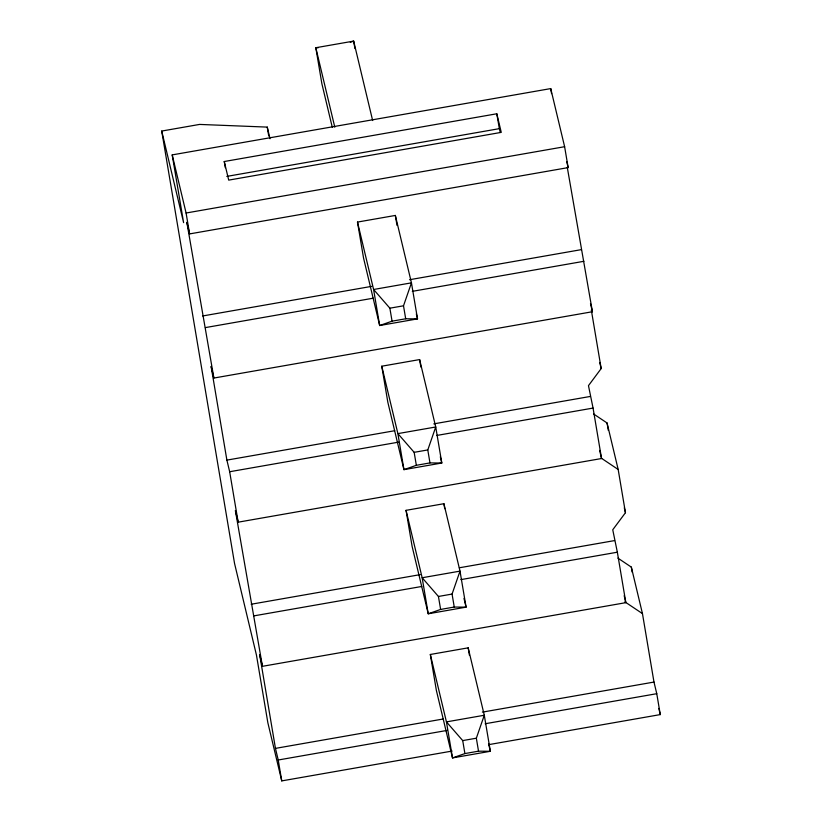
<?xml version="1.0" encoding="UTF-8"?>
<svg xmlns="http://www.w3.org/2000/svg" width="822" height="822" viewBox="0 0 822 822"><rect width="100%" height="100%" fill="white"/><g stroke="black" fill="none" stroke-linecap="round" stroke-linejoin="round"><path stroke-width="1.23" d="M416.333 313.891L417.525 318.885L405.688 318.782L403.51 305.805L411.452 282.85L395.341 215.446L357.488 222.074L363.56 258.108L379.672 325.522L417.525 318.885L411.452 282.85L373.599 289.488L357.488 222.074M440.315 456.775L441.804 463.022L429.968 462.909L427.789 449.942L435.732 426.988L419.621 359.574L381.768 366.211L387.83 402.235L403.951 469.65L441.804 463.022L435.732 426.988L397.879 433.615L381.768 366.211M463.988 598.416L466.084 607.16L454.247 607.047L452.069 594.07L460.012 571.126L443.901 503.711L406.047 510.339L412.11 546.373L428.231 613.787L466.084 607.16L460.012 571.126L422.159 577.753L406.047 510.339M488.566 743.797L490.364 751.287L478.527 751.174L476.339 738.207L484.292 715.253L468.18 647.839L430.327 654.476L436.39 690.511L452.511 757.915L490.364 751.287L484.292 715.253L446.438 721.891L430.327 654.476M591.326 310.069L601.18 368.575L588.47 385.641L593.063 408.072L601.56 458.522L238.164 522.176L235.39 510.554L262.444 666.313L625.84 602.66L617.343 552.209L612.75 529.779L625.46 512.712L618.175 469.475L607.057 422.981L593.628 413.99M350.285 42.292L353.666 41.1L372.654 120.546M392.063 321.166L379.672 325.522L373.599 289.488L389.875 308.188L392.063 321.166L405.688 318.782M416.343 465.303L403.951 469.65L397.879 433.615L414.154 452.326L416.343 465.303L429.968 462.909M440.623 609.431L428.231 613.787L422.159 577.753L438.434 596.464L440.623 609.431L454.247 607.047M464.903 753.569L452.511 757.915L446.438 721.891L462.714 740.591L464.903 753.569L478.527 751.174M452.09 751.061L281.751 780.9L267.859 722.785L256.443 655.042L234.547 563.45L161.718 131.058L199.571 124.42L267.253 127.102L270.027 138.723M161.718 131.058L183.604 222.639L172.199 154.896L550.73 88.591L564.622 146.706L568.146 167.606L189.605 233.91L186.83 222.289L213.884 378.048L592.426 311.733L567.283 167.38M224.262 161.523L496.807 113.775L501.256 132.373L228.711 180.121L224.262 161.523L225.32 167.719M226.8 176.401L499.344 128.653L500.187 132.188M172.199 154.896L186.091 213.011L564.622 146.706M202.613 315.977L371.688 286.354M409.541 279.727L581.154 249.672M205.387 327.598L373.209 298.201M412.325 291.348L583.928 261.293M389.875 308.188L403.51 305.805M213.884 378.048L211.11 366.427L226.893 460.115L394.714 430.718M433.821 423.864L590.288 396.451M226.893 460.115L229.667 471.736L398.752 442.113M436.605 435.485L593.063 408.072M414.154 452.326L427.789 449.942M251.172 604.242L420.248 574.629M459.364 567.776L614.568 540.588M253.947 615.863L421.768 586.466M460.885 579.613L617.343 552.209M438.434 596.464L452.069 594.07M262.444 666.313L259.67 654.692L275.452 748.38L443.264 718.983M482.38 712.129L653.983 682.065L656.768 693.696L660.282 714.595L488.679 744.65M275.452 748.38L278.226 760.001L447.312 730.378M485.165 723.75L656.768 693.696M462.714 740.591L476.339 738.207M318.176 47.758L315.812 47.727L321.885 83.762L332.263 127.205M601.642 458.399L618.175 469.475M617.908 558.117L631.337 567.118L642.455 613.602L653.983 682.065M624.884 601.848L642.455 613.602M566.759 161.79L568.146 167.606M590.484 303.606L592.426 311.733M599.721 362.461L601.18 368.575M624.288 507.821L625.46 512.712M599.618 450.384L601.56 458.522M658.812 708.41L660.282 714.595M624.175 595.683L625.84 602.66M334.801 127.174L315.812 47.727L353.666 41.1L354.919 48.56M496.807 113.775L499.344 128.653M550.73 88.591L551.583 93.636M607.057 422.981L608.311 430.389M631.337 567.118L632.19 572.143M395.341 215.446L397.016 225.382M419.621 359.574L420.874 367.033M443.901 503.711L444.733 508.684M468.18 647.839L469.434 655.298M267.253 127.102L268.743 135.949M186.091 213.011L189.605 233.91M229.667 471.736L238.164 522.176M278.226 760.001L281.751 780.9"/></g></svg>
